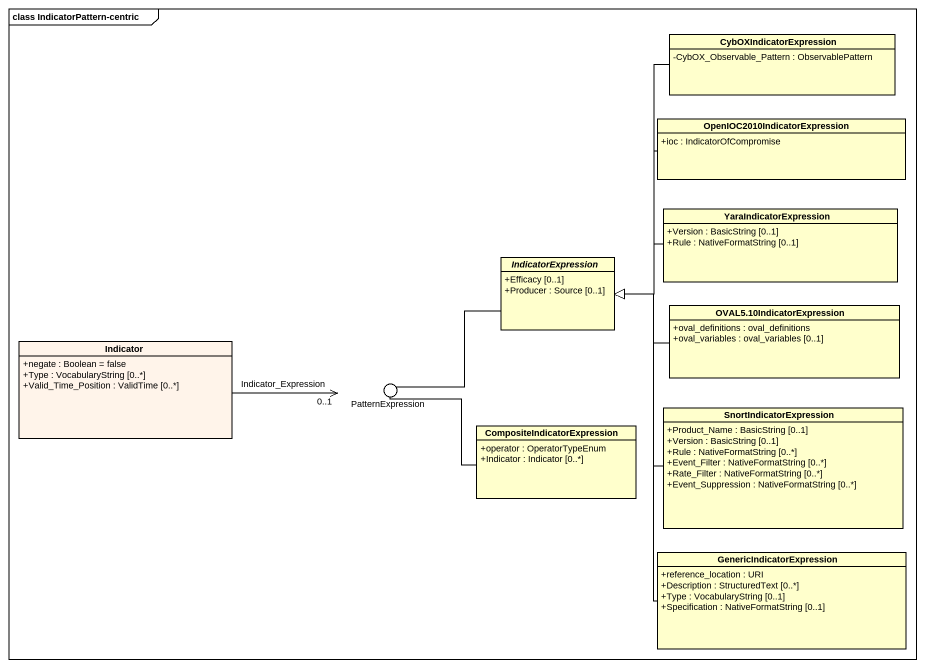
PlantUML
@startuml
mainframe class IndicatorPattern-centric
allowmixing
hide circle
hide empty members
skinparam classAttributeIconSize 0
class CybOXIndicatorExpression {
  -CybOX_Observable_Pattern : ObservablePattern
}
class "OpenIOC2010IndicatorExpression" as OpenIOC2010IndicatorExpressi {
  +ioc : IndicatorOfCompromise
}
class YaraIndicatorExpression {
  +Version : BasicString [0..1]
  +Rule : NativeFormatString [0..1]
}
abstract class IndicatorExpression {
  +Efficacy [0..1]
  +Producer : Source [0..1]
}
class "OVAL5.10IndicatorExpression" as OVAL5_10IndicatorExpression {
  +oval_definitions : oval_definitions
  +oval_variables : oval_variables [0..1]
}
class Indicator #FFF4EA {
  +negate : Boolean = false
  +Type : VocabularyString [0..*]
  +Valid_Time_Position : ValidTime [0..*]
}
() PatternExpression
class CompositeIndicatorExpression {
  +operator : OperatorTypeEnum
  +Indicator : Indicator [0..*]
}
class SnortIndicatorExpression {
  +Product_Name : BasicString [0..1]
  +Version : BasicString [0..1]
  +Rule : NativeFormatString [0..*]
  +Event_Filter : NativeFormatString [0..*]
  +Rate_Filter : NativeFormatString [0..*]
  +Event_Suppression : NativeFormatString [0..*]
}
class GenericIndicatorExpression {
  +reference_location : URI
  +Description : StructuredText [0..*]
  +Type : VocabularyString [0..1]
  +Specification : NativeFormatString [0..1]
}
CybOXIndicatorExpression --|> IndicatorExpression
OpenIOC2010IndicatorExpressi --|> IndicatorExpression
YaraIndicatorExpression -left-|> IndicatorExpression
IndicatorExpression -left- PatternExpression
OVAL5_10IndicatorExpression -left-|> IndicatorExpression
PatternExpression "Indicator_Expression\n0..1" <-left- Indicator
CompositeIndicatorExpression -left- PatternExpression
SnortIndicatorExpression -up-|> IndicatorExpression
GenericIndicatorExpression -up-|> IndicatorExpression
@enduml
